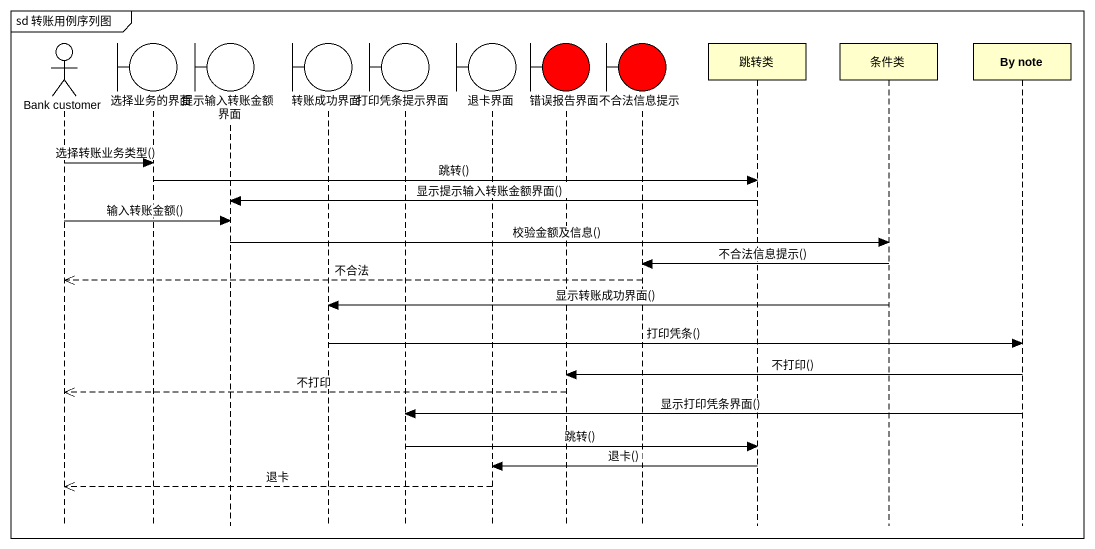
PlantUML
@startuml
mainframe sd 转账用例序列图
hide footbox
actor "Bank customer" as Bank_customer
boundary 选择业务的界面
boundary 提示输入转账金额界面
boundary 转账成功界面
boundary 打印凭条提示界面
boundary 退卡界面
boundary 错误报告界面 #FF0000
boundary 不合法信息提示 #FF0000
participant 跳转类
participant 条件类
participant "By note" as By_note

Bank_customer -> 选择业务的界面 : 选择转账业务类型()
选择业务的界面 -> 跳转类 : 跳转()
跳转类 -> 提示输入转账金额界面 : 显示提示输入转账金额界面()
Bank_customer -> 提示输入转账金额界面 : 输入转账金额()
提示输入转账金额界面 -> 条件类 : 校验金额及信息()
条件类 -> 不合法信息提示 : 不合法信息提示()
不合法信息提示 -->> Bank_customer : 不合法
条件类 -> 转账成功界面 : 显示转账成功界面()
转账成功界面 -> By_note : 打印凭条()
By_note -> 错误报告界面 : 不打印()
错误报告界面 -->> Bank_customer : 不打印
By_note -> 打印凭条提示界面 : 显示打印凭条界面()
打印凭条提示界面 -> 跳转类 : 跳转()
跳转类 -> 退卡界面 : 退卡()
退卡界面 -->> Bank_customer : 退卡
@enduml
